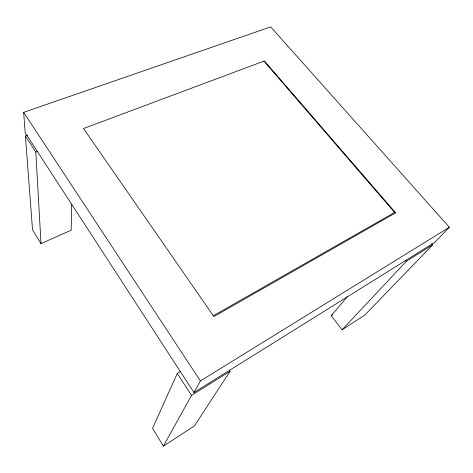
<?xml version="1.0" encoding="UTF-8"?>
<svg xmlns="http://www.w3.org/2000/svg" width="473" height="473" viewBox="0 0 473 473"><rect width="100%" height="100%" fill="white"/><g stroke="black" fill="none" stroke-linecap="round" stroke-linejoin="round"><path stroke-width="0.71" d="M71.701 204.377L71.157 230.185L41.003 243.63L32.536 229.795L25.418 136.029L27.481 135.278M180.438 371.512L177.28 373.404L152.554 428.349L163.416 446.104L194.462 425.883L230.049 371.299L229.234 370.099M163.416 446.104L191.5 395.381L230.049 371.299M193.942 392.513L200.386 380.942L449.35 227.241L270.704 26.896L23.65 112.349L25.193 132.73L193.942 392.513L434.811 242.306L449.35 227.241M431.766 243.648L432.73 244.754L364.996 314.906L342.085 329.823L331.177 315.603L347.531 296.577M342.085 329.823L406.372 261.226L432.73 244.754M331.177 315.603L333.033 314.433M213.317 315.757L394.618 212.454L263.916 61.129M41.003 243.63L35.824 152.081L37.893 151.301M405.432 260.109L406.372 261.226M23.65 112.349L200.386 380.942M25.418 136.029L35.824 152.081M177.28 373.404L191.5 395.381M395.653 212.832L213.879 316.573L83.526 128.526L264.401 60.952L395.653 212.832"/></g></svg>
